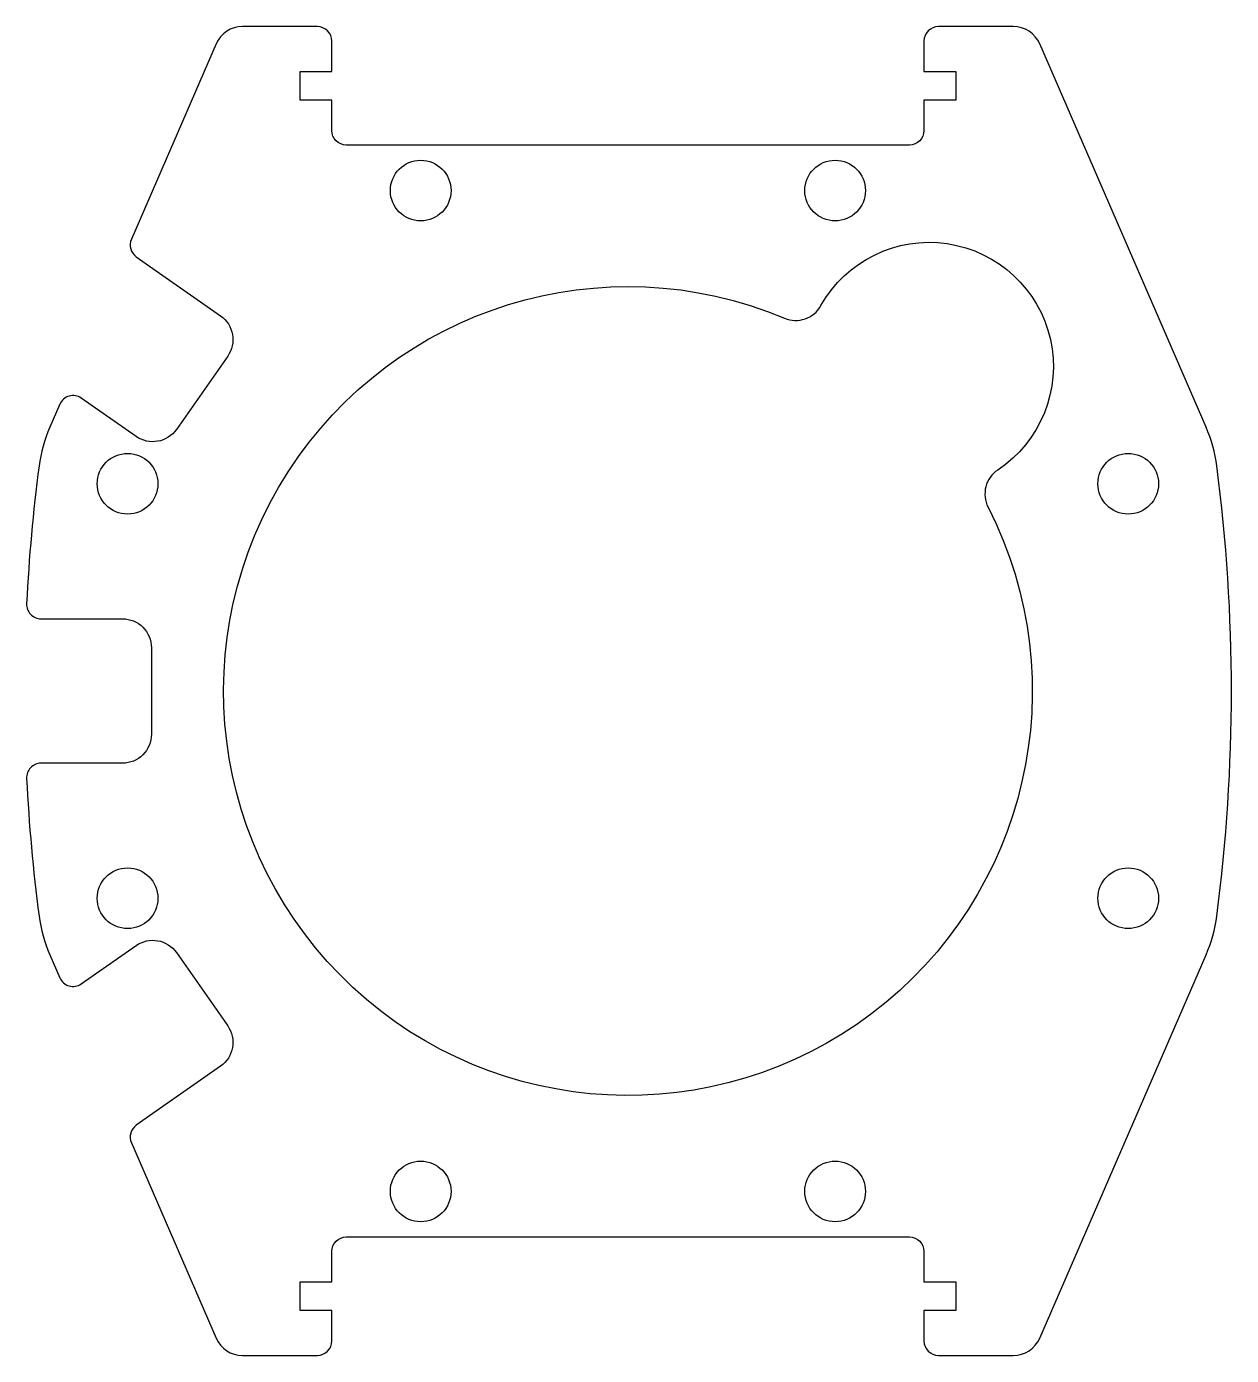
# Model space of a CAD drawing. Header units: millimetres. Extents: x -20.8 to 20.9, y -23 to 23.
import ezdxf

# ---------------------------------------------------------------- set-up
doc = ezdxf.new("R2010")
doc.units = ezdxf.units.MM
doc.layers.get('0').update_dxf_attribs({"linetype": 'CONTINUOUS'})

msp = doc.modelspace()

# ---------------------------------------------------------------- linework, layer by layer
for points in [[(-17.022, -15.032, 0.356361), (-17.193, -15.64), (-14.261, -22.398, 0.298796), (-13.344, -23), (-10.75, -23, 0.414214), (-10.25, -22.5), (-10.25, -21.45), (-11.35, -21.45), (-11.35, -20.45), (-10.25, -20.45), (-10.25, -19.4, -0.414214), (-9.75, -18.9), (9.75, -18.9, -0.414214), (10.25, -19.4), (10.25, -20.45), (11.35, -20.45), (11.35, -21.45), (10.25, -21.45), (10.25, -22.5, 0.414214), (10.75, -23), (13.344, -23, 0.298796), (14.261, -22.398), (20.018, -9.13, 0.069914), (20.389, -7.789, 0.065185), (20.389, 7.789, 0.069914), (20.018, 9.13), (14.261, 22.398, 0.298796), (13.344, 23), (10.75, 23, 0.414214), (10.25, 22.5), (10.25, 21.45), (11.35, 21.45), (11.35, 20.45), (10.25, 20.45), (10.25, 19.4, -0.414214), (9.75, 18.9), (-9.75, 18.9, -0.414214), (-10.25, 19.4), (-10.25, 20.45), (-11.35, 20.45), (-11.35, 21.45), (-10.25, 21.45), (-10.25, 22.5, 0.414214), (-10.75, 23), (-13.344, 23, 0.298796), (-14.261, 22.398), (-17.193, 15.64, 0.356361), (-17.022, 15.032), (-14.101, 12.987, -0.414214), (-13.856, 11.594), (-15.634, 9.055, -0.414214), (-17.027, 8.809), (-18.926, 10.139, 0.474534), (-19.672, 9.929), (-20.018, 9.13, 0.069914), (-20.389, 7.789, 0.019939), (-20.82, 3.025, 0.429066), (-20.321, 2.5), (-17.5, 2.5, -0.414214), (-16.5, 1.5), (-16.5, -1.5, -0.414214), (-17.5, -2.5), (-20.321, -2.5, 0.429066), (-20.82, -3.025, 0.019939), (-20.389, -7.789, 0.069914), (-20.018, -9.13), (-19.672, -9.929, 0.474534), (-18.926, -10.139), (-17.027, -8.809, -0.414214), (-15.634, -9.055), (-13.856, -11.594, -0.414214), (-14.101, -12.987)], [(-17.022, -15.032, 0.356361), (-17.193, -15.64), (-14.261, -22.398, 0.298796), (-13.344, -23), (-10.75, -23, 0.414214), (-10.25, -22.5), (-10.25, -21.45), (-11.35, -21.45), (-11.35, -20.45), (-10.25, -20.45), (-10.25, -19.4, -0.414214), (-9.75, -18.9), (9.75, -18.9, -0.414214), (10.25, -19.4), (10.25, -20.45), (11.35, -20.45), (11.35, -21.45), (10.25, -21.45), (10.25, -22.5, 0.414214), (10.75, -23), (13.344, -23, 0.298796), (14.261, -22.398), (20.018, -9.13, 0.069914), (20.389, -7.789, 0.065185), (20.389, 7.789, 0.069914), (20.018, 9.13), (14.261, 22.398, 0.298796), (13.344, 23), (10.75, 23, 0.414214), (10.25, 22.5), (10.25, 21.45), (11.35, 21.45), (11.35, 20.45), (10.25, 20.45), (10.25, 19.4, -0.414214), (9.75, 18.9), (-9.75, 18.9, -0.414214), (-10.25, 19.4), (-10.25, 20.45), (-11.35, 20.45), (-11.35, 21.45), (-10.25, 21.45), (-10.25, 22.5, 0.414214), (-10.75, 23), (-13.344, 23, 0.298796), (-14.261, 22.398), (-17.193, 15.64, 0.356361), (-17.022, 15.032), (-14.101, 12.987, -0.414214), (-13.856, 11.594), (-15.634, 9.055, -0.414214), (-17.027, 8.809), (-18.926, 10.139, 0.474534), (-19.672, 9.929), (-20.018, 9.13, 0.069914), (-20.389, 7.789, 0.019939), (-20.82, 3.025, 0.429066), (-20.321, 2.5), (-17.5, 2.5, -0.414214), (-16.5, 1.5), (-16.5, -1.5, -0.414214), (-17.5, -2.5), (-20.321, -2.5, 0.429066), (-20.82, -3.025, 0.019939), (-20.389, -7.789, 0.069914), (-20.018, -9.13), (-19.672, -9.929, 0.474534), (-18.926, -10.139), (-17.027, -8.809, -0.414214), (-15.634, -9.055), (-13.856, -11.594, -0.414214), (-14.101, -12.987)], [(5.423, 12.907, 0.381189), (6.682, 13.339, -1.269745), (12.808, 7.65, 0.381189), (12.471, 6.363, -5.645426)], [(5.423, 12.907, 0.381189), (6.682, 13.339, -1.269745), (12.808, 7.65, 0.381189), (12.471, 6.363, -5.645426)]]:
    msp.add_lwpolyline(points, format="xyb", close=True)
for centre in [(-7.175, 17.323), (-7.175, 17.323), (7.175, 17.323), (7.175, 17.323), (-17.323, 7.175), (-17.323, 7.175), (17.323, 7.175), (17.323, 7.175), (-17.323, -7.175), (-17.323, -7.175), (17.323, -7.175), (17.323, -7.175), (-7.175, -17.323), (-7.175, -17.323), (7.175, -17.323), (7.175, -17.323)]:
    msp.add_circle(centre, 1.05)

doc.saveas('drawing.dxf')
